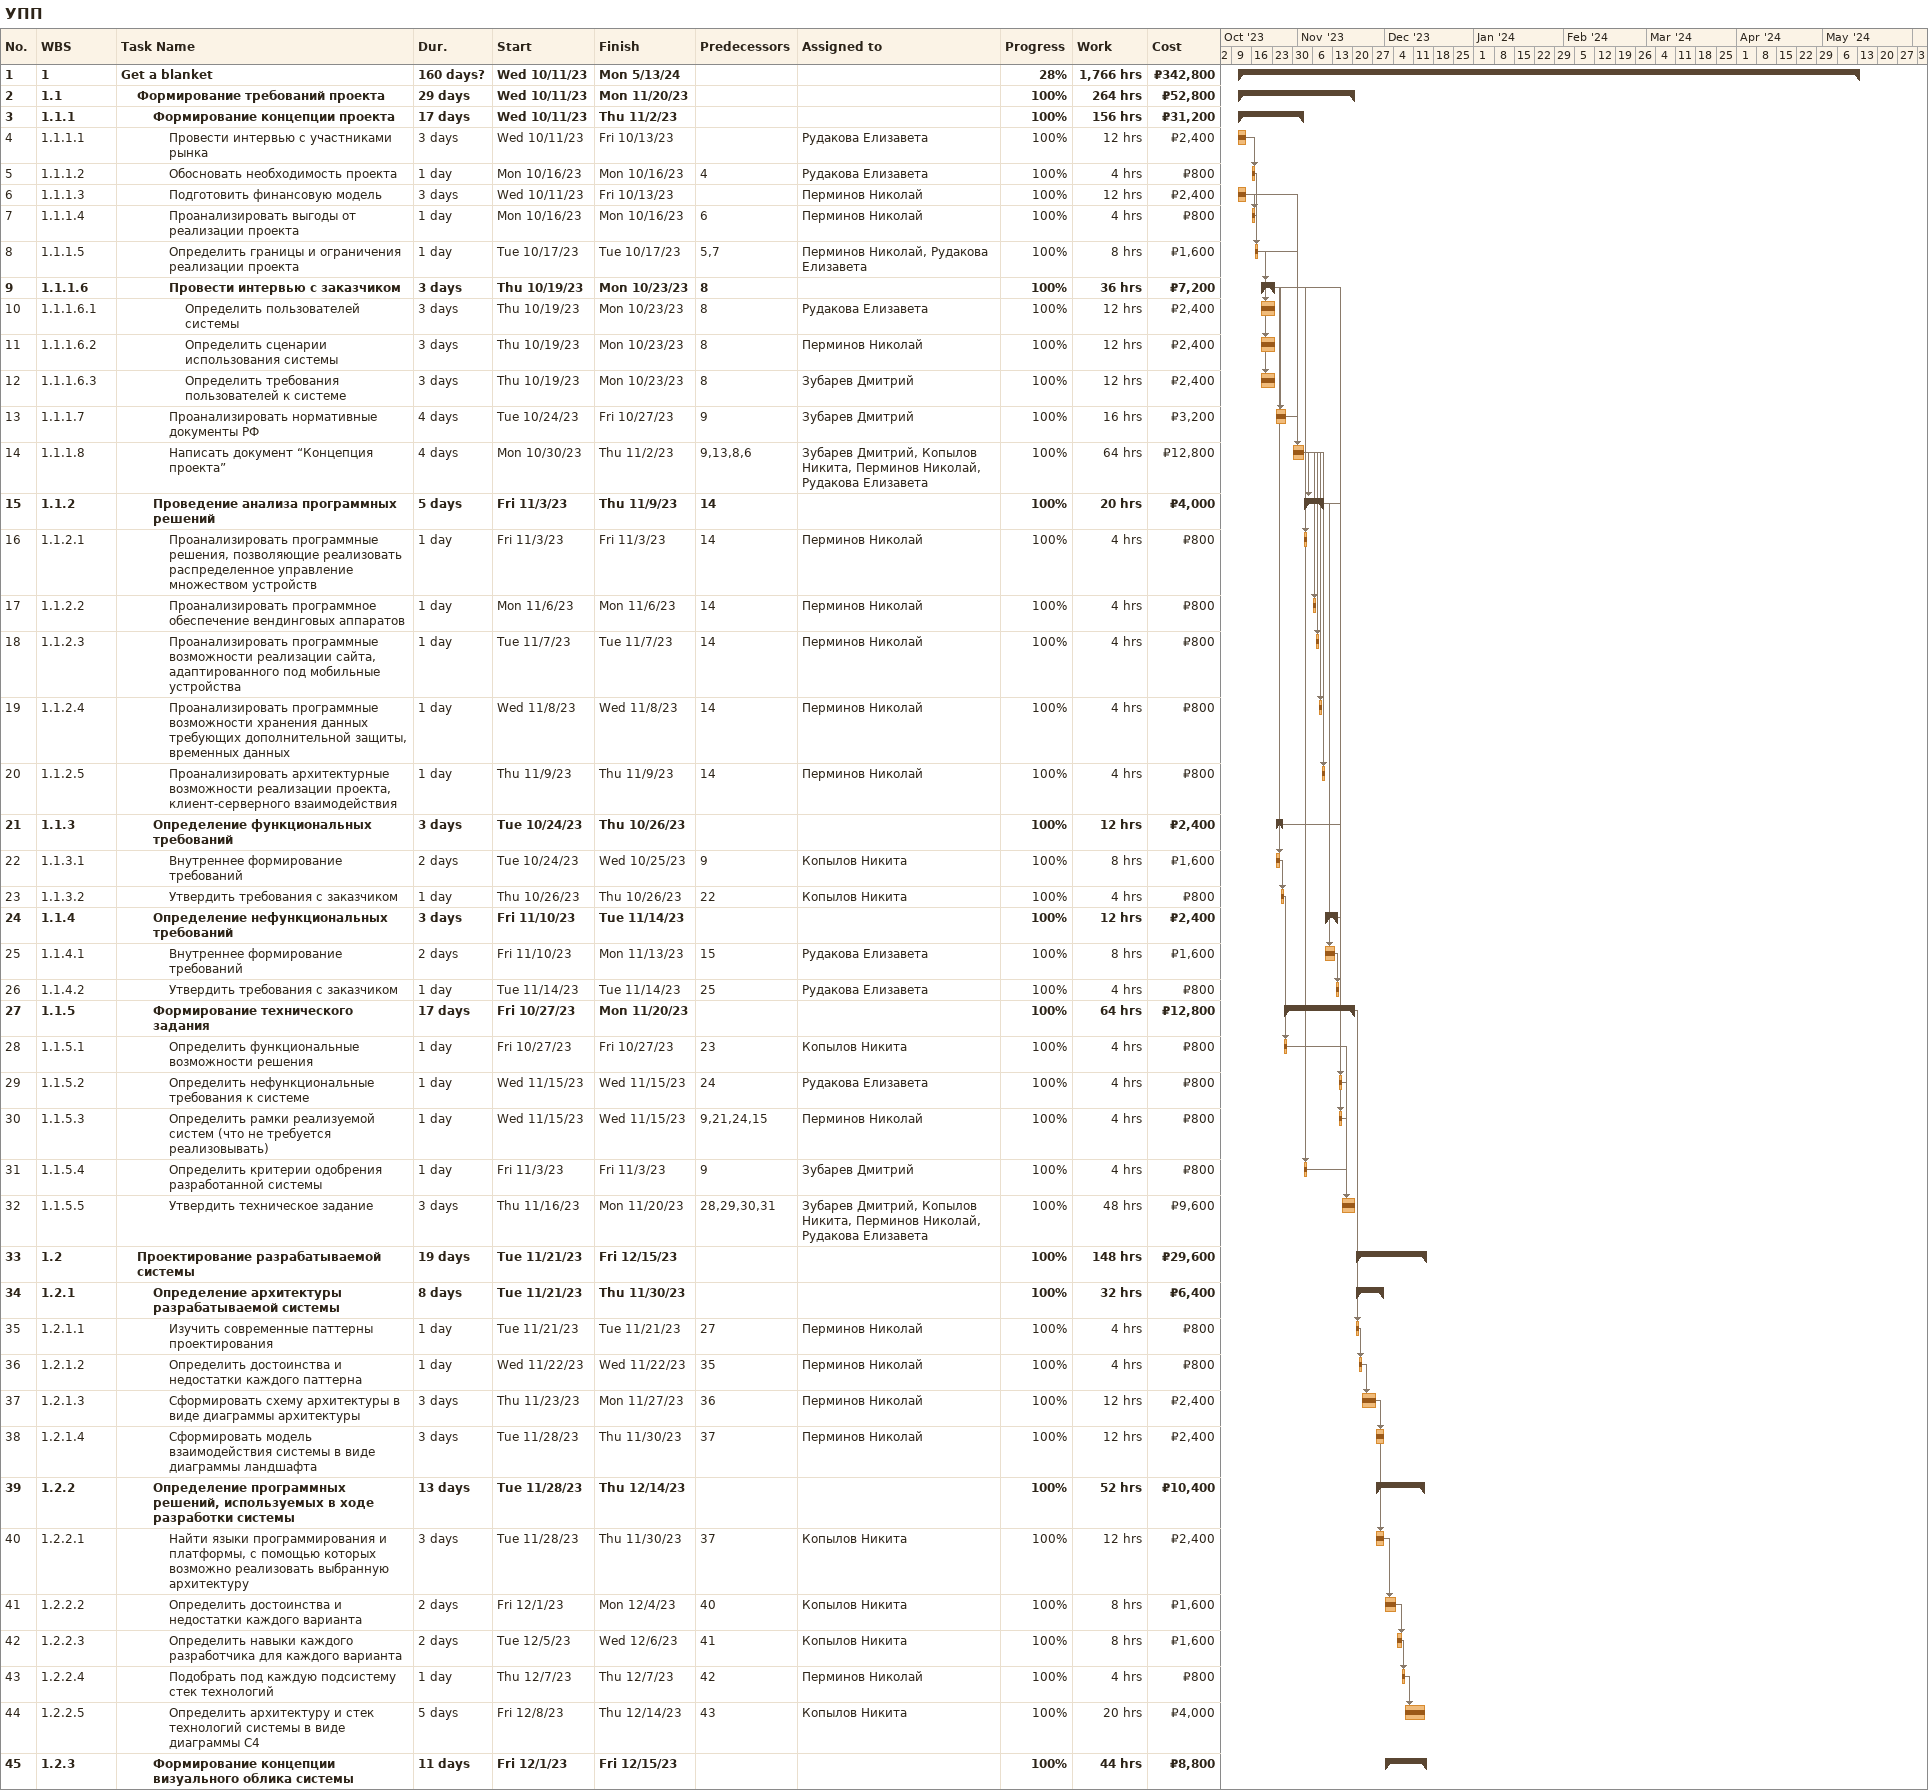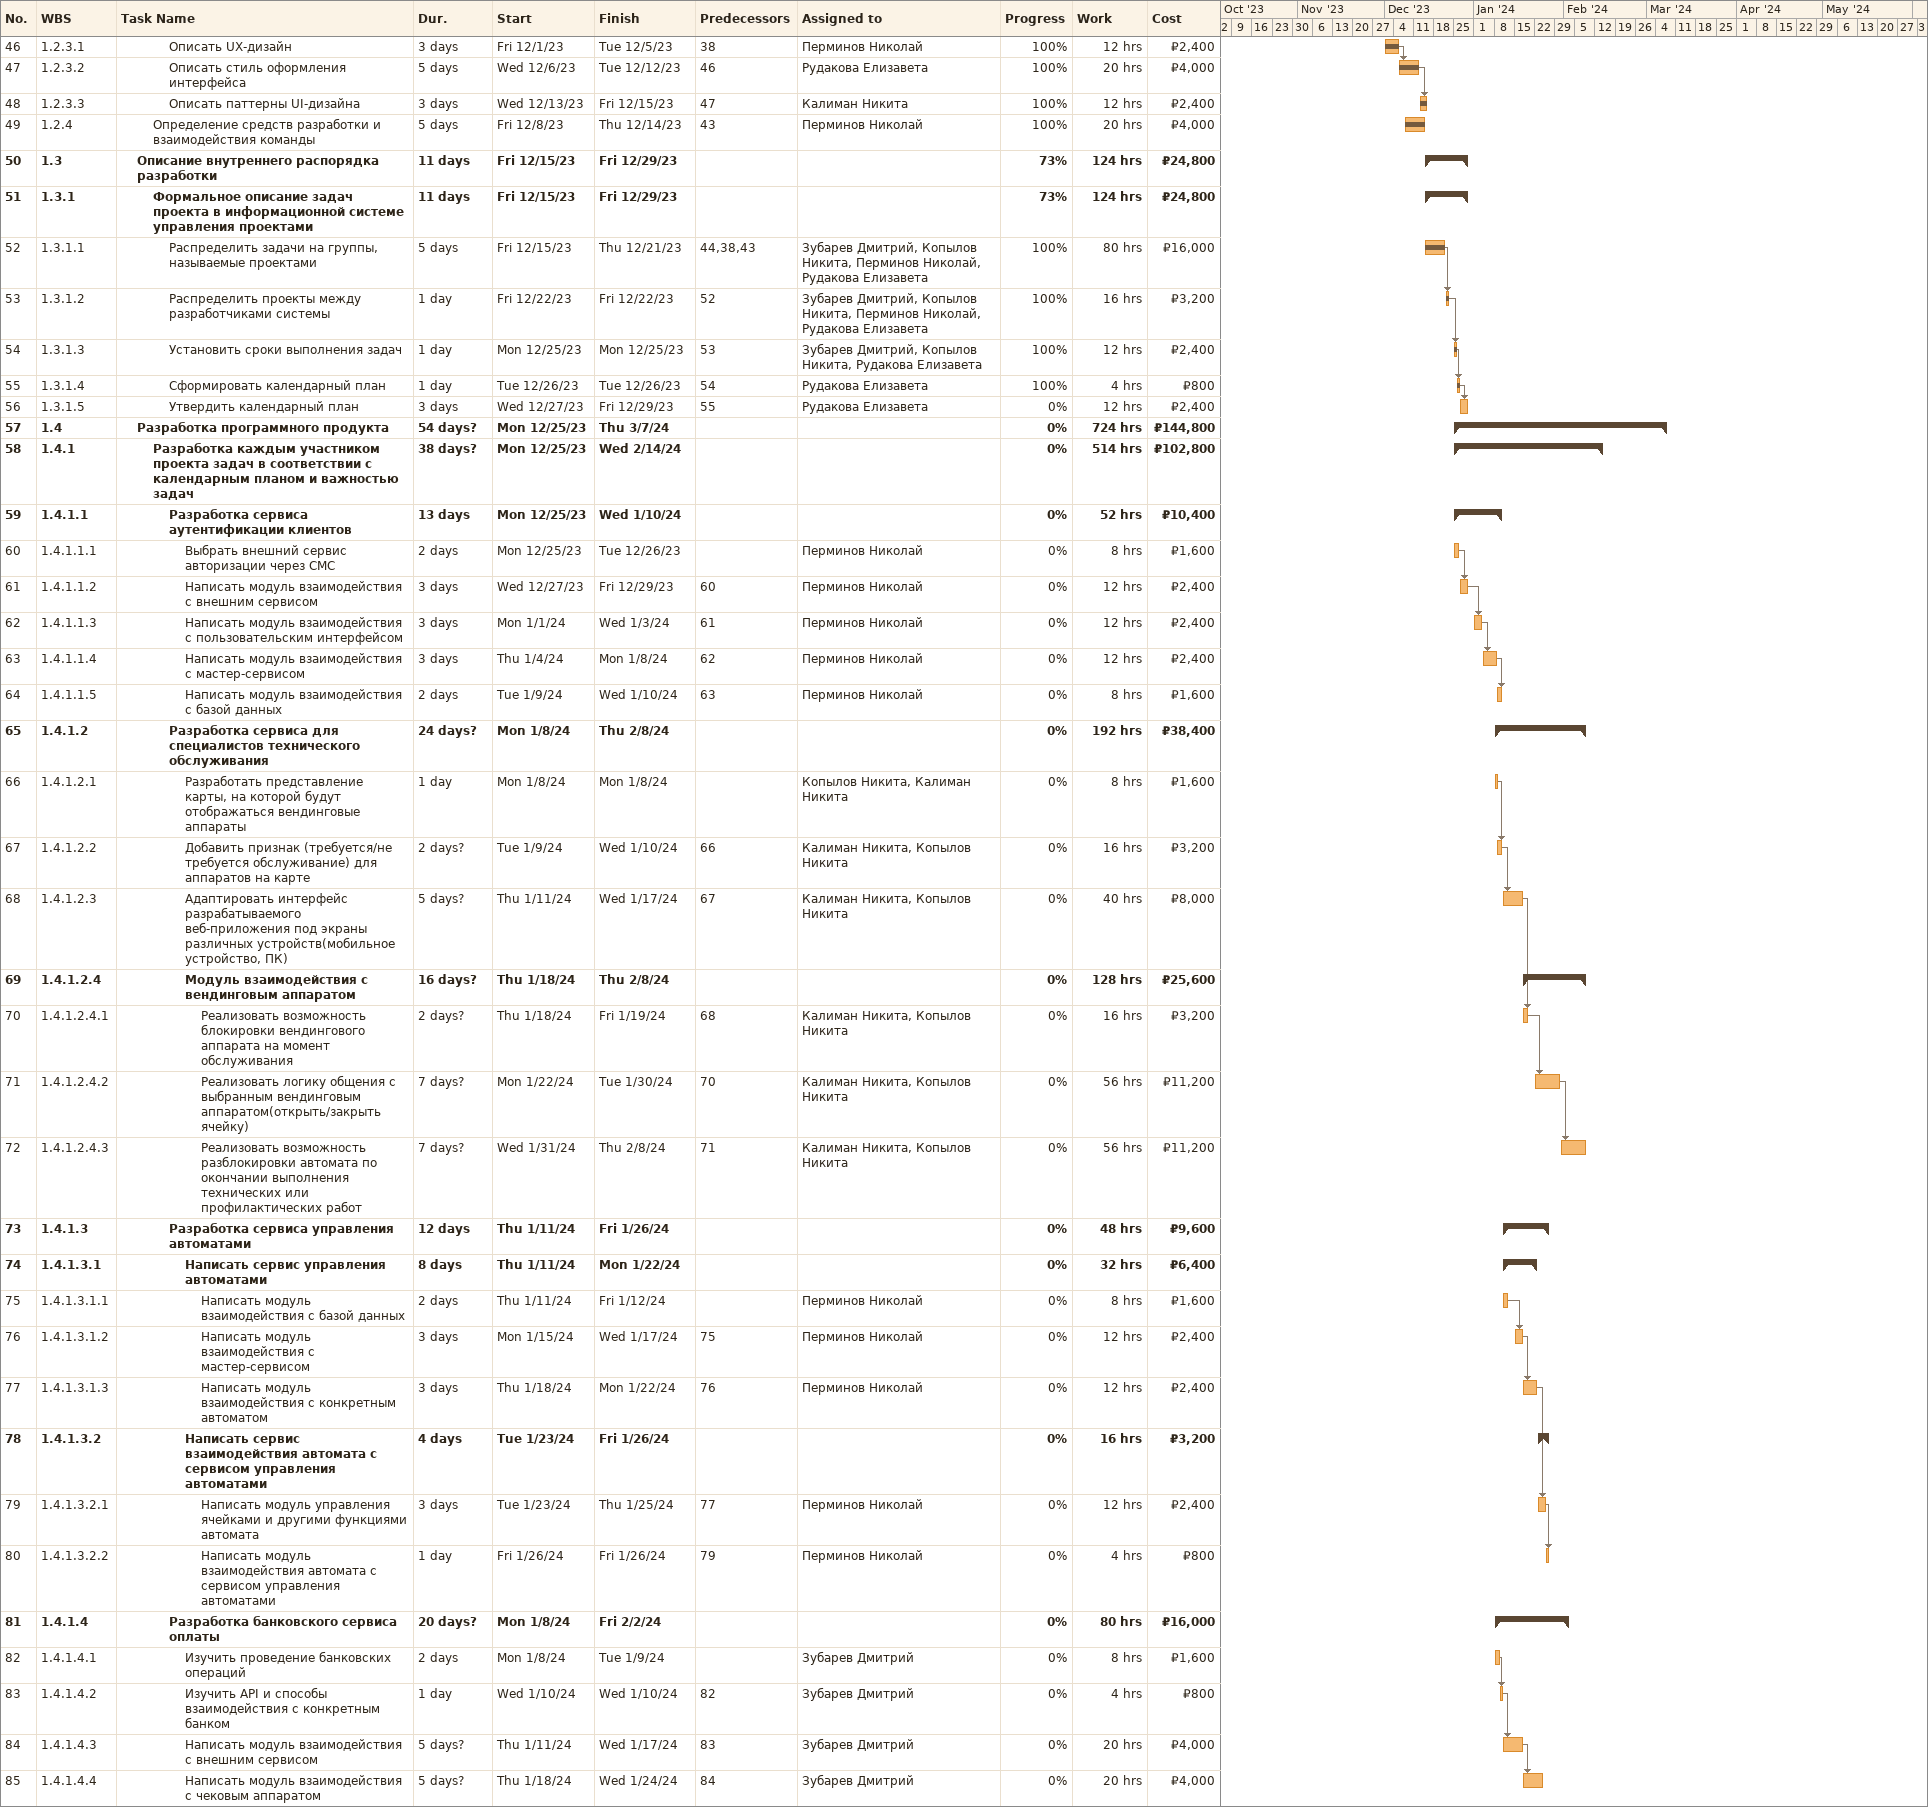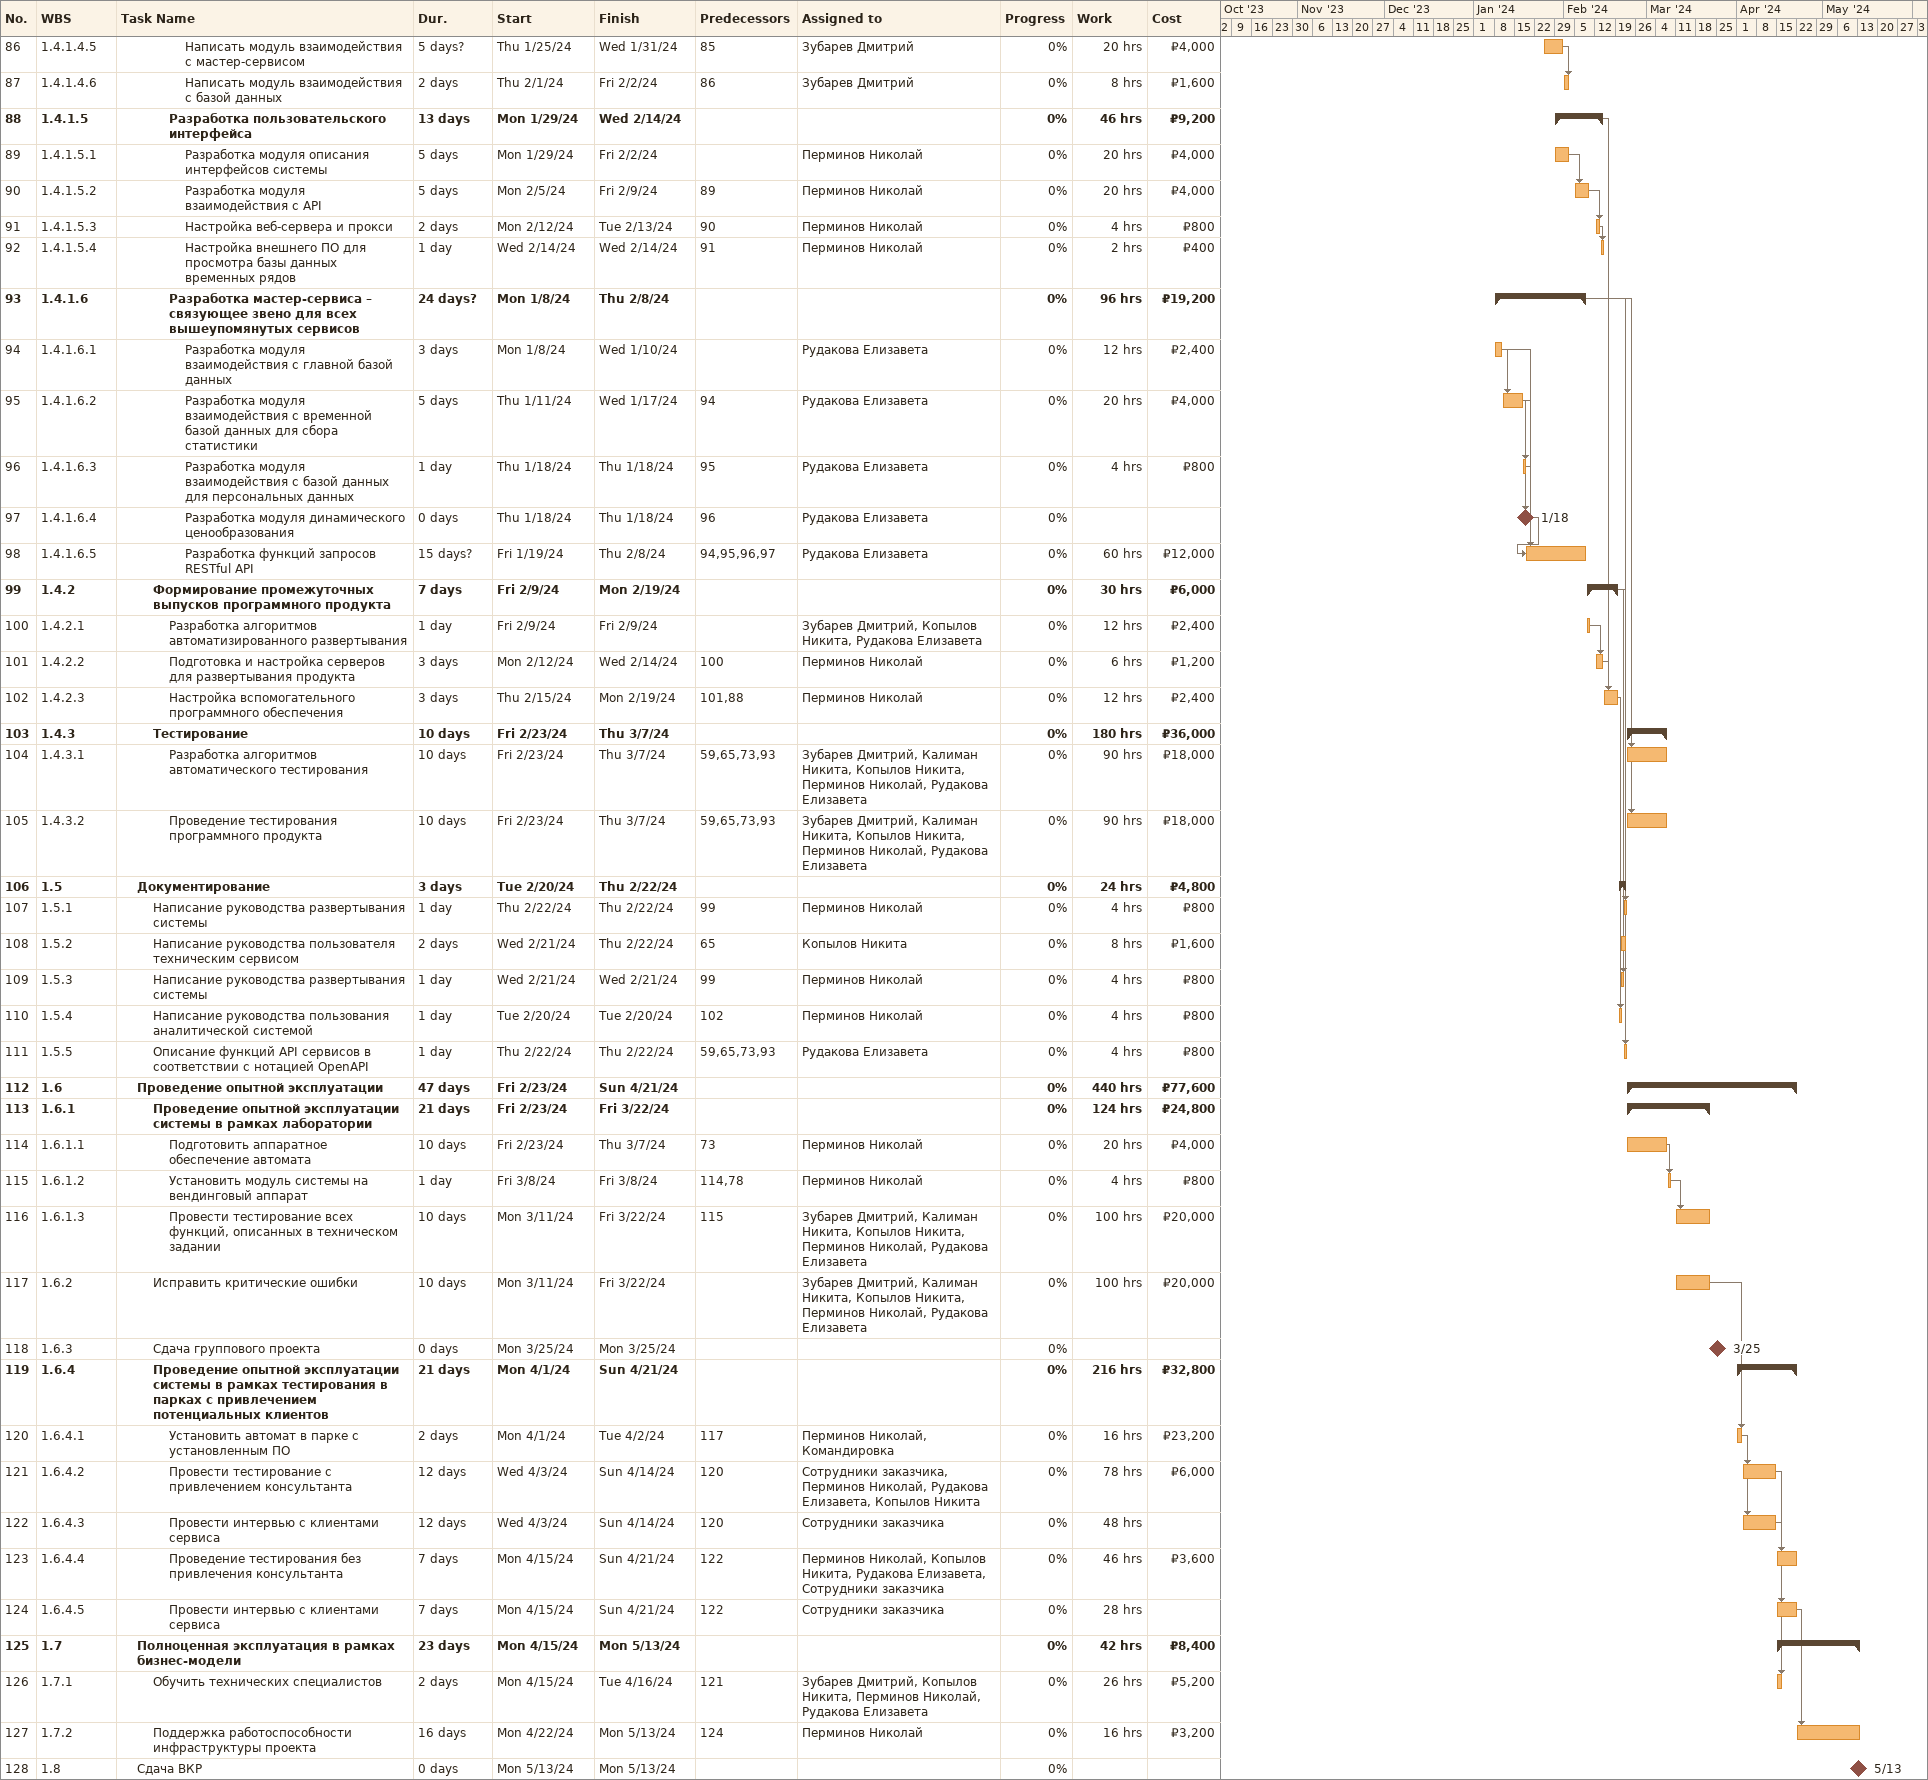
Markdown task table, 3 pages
УПП

| ID | WBS | Task | Duration | Start | Finish | Predecessors | Resources | % complete | Work (h) | Cost (₽) |
|---|---|---|---|---|---|---|---|---|---|---|
| 1 | 1 | **Get a blanket** | 160d? | 2023-10-11 | 2024-05-13 |  |  | 28 | 1766 | 342800 |
| 2 | 1.1 | **Формирование требований проекта** | 29d | 2023-10-11 | 2023-11-20 |  |  | 100 | 264 | 52800 |
| 3 | 1.1.1 | **Формирование концепции проекта** | 17d | 2023-10-11 | 2023-11-02 |  |  | 100 | 156 | 31200 |
| 4 | 1.1.1.1 | Провести интервью с участниками рынка | 3d | 2023-10-11 | 2023-10-13 |  | Рудакова Елизавета | 100 | 12 | 2400 |
| 5 | 1.1.1.2 | Обосновать необходимость проекта | 1d | 2023-10-16 | 2023-10-16 | 4 | Рудакова Елизавета | 100 | 4 | 800 |
| 6 | 1.1.1.3 | Подготовить финансовую модель | 3d | 2023-10-11 | 2023-10-13 |  | Перминов Николай | 100 | 12 | 2400 |
| 7 | 1.1.1.4 | Проанализировать выгоды от реализации проекта | 1d | 2023-10-16 | 2023-10-16 | 6 | Перминов Николай | 100 | 4 | 800 |
| 8 | 1.1.1.5 | Определить границы и ограничения реализации проекта | 1d | 2023-10-17 | 2023-10-17 | 5, 7 | Перминов Николай, Рудакова Елизавета | 100 | 8 | 1600 |
| 9 | 1.1.1.6 | **Провести интервью с заказчиком** | 3d | 2023-10-19 | 2023-10-23 | 8 |  | 100 | 36 | 7200 |
| 10 | 1.1.1.6.1 | Определить пользователей системы | 3d | 2023-10-19 | 2023-10-23 | 8 | Рудакова Елизавета | 100 | 12 | 2400 |
| 11 | 1.1.1.6.2 | Определить сценарии использования системы | 3d | 2023-10-19 | 2023-10-23 | 8 | Перминов Николай | 100 | 12 | 2400 |
| 12 | 1.1.1.6.3 | Определить требования пользователей к системе | 3d | 2023-10-19 | 2023-10-23 | 8 | Зубарев Дмитрий | 100 | 12 | 2400 |
| 13 | 1.1.1.7 | Проанализировать нормативные документы РФ | 4d | 2023-10-24 | 2023-10-27 | 9 | Зубарев Дмитрий | 100 | 16 | 3200 |
| 14 | 1.1.1.8 | Написать документ “Концепция проекта” | 4d | 2023-10-30 | 2023-11-02 | 9, 13, 8, 6 | Зубарев Дмитрий, Копылов Никита, Перминов Николай, Рудакова Елизавета | 100 | 64 | 12800 |
| 15 | 1.1.2 | **Проведение анализа программных решений** | 5d | 2023-11-03 | 2023-11-09 | 14 |  | 100 | 20 | 4000 |
| 16 | 1.1.2.1 | Проанализировать программные решения, позволяющие реализовать распределенное управление множеством устройств | 1d | 2023-11-03 | 2023-11-03 | 14 | Перминов Николай | 100 | 4 | 800 |
| 17 | 1.1.2.2 | Проанализировать программное обеспечение вендинговых аппаратов | 1d | 2023-11-06 | 2023-11-06 | 14 | Перминов Николай | 100 | 4 | 800 |
| 18 | 1.1.2.3 | Проанализировать программные возможности реализации сайта, адаптированного под мобильные устройства | 1d | 2023-11-07 | 2023-11-07 | 14 | Перминов Николай | 100 | 4 | 800 |
| 19 | 1.1.2.4 | Проанализировать программные возможности хранения данных требующих дополнительной защиты, временных данных | 1d | 2023-11-08 | 2023-11-08 | 14 | Перминов Николай | 100 | 4 | 800 |
| 20 | 1.1.2.5 | Проанализировать архитектурные возможности реализации проекта, клиент-серверного взаимодействия | 1d | 2023-11-09 | 2023-11-09 | 14 | Перминов Николай | 100 | 4 | 800 |
| 21 | 1.1.3 | **Определение функциональных требований** | 3d | 2023-10-24 | 2023-10-26 |  |  | 100 | 12 | 2400 |
| 22 | 1.1.3.1 | Внутреннее формирование требований | 2d | 2023-10-24 | 2023-10-25 | 9 | Копылов Никита | 100 | 8 | 1600 |
| 23 | 1.1.3.2 | Утвердить требования с заказчиком | 1d | 2023-10-26 | 2023-10-26 | 22 | Копылов Никита | 100 | 4 | 800 |
| 24 | 1.1.4 | **Определение нефункциональных требований** | 3d | 2023-11-10 | 2023-11-14 |  |  | 100 | 12 | 2400 |
| 25 | 1.1.4.1 | Внутреннее формирование требований | 2d | 2023-11-10 | 2023-11-13 | 15 | Рудакова Елизавета | 100 | 8 | 1600 |
| 26 | 1.1.4.2 | Утвердить требования с заказчиком | 1d | 2023-11-14 | 2023-11-14 | 25 | Рудакова Елизавета | 100 | 4 | 800 |
| 27 | 1.1.5 | **Формирование технического задания** | 17d | 2023-10-27 | 2023-11-20 |  |  | 100 | 64 | 12800 |
| 28 | 1.1.5.1 | Определить функциональные возможности решения | 1d | 2023-10-27 | 2023-10-27 | 23 | Копылов Никита | 100 | 4 | 800 |
| 29 | 1.1.5.2 | Определить нефункциональные требования к системе | 1d | 2023-11-15 | 2023-11-15 | 24 | Рудакова Елизавета | 100 | 4 | 800 |
| 30 | 1.1.5.3 | Определить рамки реализуемой систем (что не требуется реализовывать) | 1d | 2023-11-15 | 2023-11-15 | 9, 21, 24, 15 | Перминов Николай | 100 | 4 | 800 |
| 31 | 1.1.5.4 | Определить критерии одобрения разработанной системы | 1d | 2023-11-03 | 2023-11-03 | 9 | Зубарев Дмитрий | 100 | 4 | 800 |
| 32 | 1.1.5.5 | Утвердить техническое задание | 3d | 2023-11-16 | 2023-11-20 | 28, 29, 30, 31 | Зубарев Дмитрий, Копылов Никита, Перминов Николай, Рудакова Елизавета | 100 | 48 | 9600 |
| 33 | 1.2 | **Проектирование разрабатываемой системы** | 19d | 2023-11-21 | 2023-12-15 |  |  | 100 | 148 | 29600 |
| 34 | 1.2.1 | **Определение архитектуры разрабатываемой системы** | 8d | 2023-11-21 | 2023-11-30 |  |  | 100 | 32 | 6400 |
| 35 | 1.2.1.1 | Изучить современные паттерны проектирования | 1d | 2023-11-21 | 2023-11-21 | 27 | Перминов Николай | 100 | 4 | 800 |
| 36 | 1.2.1.2 | Определить достоинства и недостатки каждого паттерна | 1d | 2023-11-22 | 2023-11-22 | 35 | Перминов Николай | 100 | 4 | 800 |
| 37 | 1.2.1.3 | Сформировать схему архитектуры в виде диаграммы архитектуры | 3d | 2023-11-23 | 2023-11-27 | 36 | Перминов Николай | 100 | 12 | 2400 |
| 38 | 1.2.1.4 | Сформировать модель взаимодействия системы в виде диаграммы ландшафта | 3d | 2023-11-28 | 2023-11-30 | 37 | Перминов Николай | 100 | 12 | 2400 |
| 39 | 1.2.2 | **Определение программных решений, используемых в ходе разработки системы** | 13d | 2023-11-28 | 2023-12-14 |  |  | 100 | 52 | 10400 |
| 40 | 1.2.2.1 | Найти языки программирования и платформы, с помощью которых возможно реализовать выбранную архитектуру | 3d | 2023-11-28 | 2023-11-30 | 37 | Копылов Никита | 100 | 12 | 2400 |
| 41 | 1.2.2.2 | Определить достоинства и недостатки каждого варианта | 2d | 2023-12-01 | 2023-12-04 | 40 | Копылов Никита | 100 | 8 | 1600 |
| 42 | 1.2.2.3 | Определить навыки каждого разработчика для каждого варианта | 2d | 2023-12-05 | 2023-12-06 | 41 | Копылов Никита | 100 | 8 | 1600 |
| 43 | 1.2.2.4 | Подобрать под каждую подсистему стек технологий | 1d | 2023-12-07 | 2023-12-07 | 42 | Перминов Николай | 100 | 4 | 800 |
| 44 | 1.2.2.5 | Определить архитектуру и стек технологий системы в виде диаграммы С4 | 5d | 2023-12-08 | 2023-12-14 | 43 | Копылов Никита | 100 | 20 | 4000 |
| 45 | 1.2.3 | **Формирование концепции визуального облика системы** | 11d | 2023-12-01 | 2023-12-15 |  |  | 100 | 44 | 8800 |
| 46 | 1.2.3.1 | Описать UX-дизайн | 3d | 2023-12-01 | 2023-12-05 | 38 | Перминов Николай | 100 | 12 | 2400 |
| 47 | 1.2.3.2 | Описать стиль оформления интерфейса | 5d | 2023-12-06 | 2023-12-12 | 46 | Рудакова Елизавета | 100 | 20 | 4000 |
| 48 | 1.2.3.3 | Описать паттерны UI-дизайна | 3d | 2023-12-13 | 2023-12-15 | 47 | Калиман Никита | 100 | 12 | 2400 |
| 49 | 1.2.4 | Определение средств разработки и взаимодействия команды | 5d | 2023-12-08 | 2023-12-14 | 43 | Перминов Николай | 100 | 20 | 4000 |
| 50 | 1.3 | **Описание внутреннего распорядка разработки** | 11d | 2023-12-15 | 2023-12-29 |  |  | 73 | 124 | 24800 |
| 51 | 1.3.1 | **Формальное описание задач проекта в информационной системе управления проектами** | 11d | 2023-12-15 | 2023-12-29 |  |  | 73 | 124 | 24800 |
| 52 | 1.3.1.1 | Распределить задачи на группы, называемые проектами | 5d | 2023-12-15 | 2023-12-21 | 44, 38, 43 | Зубарев Дмитрий, Копылов Никита, Перминов Николай, Рудакова Елизавета | 100 | 80 | 16000 |
| 53 | 1.3.1.2 | Распределить проекты между разработчиками системы | 1d | 2023-12-22 | 2023-12-22 | 52 | Зубарев Дмитрий, Копылов Никита, Перминов Николай, Рудакова Елизавета | 100 | 16 | 3200 |
| 54 | 1.3.1.3 | Установить сроки выполнения задач | 1d | 2023-12-25 | 2023-12-25 | 53 | Зубарев Дмитрий, Копылов Никита, Рудакова Елизавета | 100 | 12 | 2400 |
| 55 | 1.3.1.4 | Сформировать календарный план | 1d | 2023-12-26 | 2023-12-26 | 54 | Рудакова Елизавета | 100 | 4 | 800 |
| 56 | 1.3.1.5 | Утвердить календарный план | 3d | 2023-12-27 | 2023-12-29 | 55 | Рудакова Елизавета | 0 | 12 | 2400 |
| 57 | 1.4 | **Разработка программного продукта** | 54d? | 2023-12-25 | 2024-03-07 |  |  | 0 | 724 | 144800 |
| 58 | 1.4.1 | **Разработка каждым участником проекта задач в соответствии с календарным планом и важностью задач** | 38d? | 2023-12-25 | 2024-02-14 |  |  | 0 | 514 | 102800 |
| 59 | 1.4.1.1 | **Разработка сервиса аутентификации клиентов** | 13d | 2023-12-25 | 2024-01-10 |  |  | 0 | 52 | 10400 |
| 60 | 1.4.1.1.1 | Выбрать внешний сервис авторизации через СМС | 2d | 2023-12-25 | 2023-12-26 |  | Перминов Николай | 0 | 8 | 1600 |
| 61 | 1.4.1.1.2 | Написать модуль взаимодействия с внешним сервисом | 3d | 2023-12-27 | 2023-12-29 | 60 | Перминов Николай | 0 | 12 | 2400 |
| 62 | 1.4.1.1.3 | Написать модуль взаимодействия с пользовательским интерфейсом | 3d | 2024-01-01 | 2024-01-03 | 61 | Перминов Николай | 0 | 12 | 2400 |
| 63 | 1.4.1.1.4 | Написать модуль взаимодействия с мастер-сервисом | 3d | 2024-01-04 | 2024-01-08 | 62 | Перминов Николай | 0 | 12 | 2400 |
| 64 | 1.4.1.1.5 | Написать модуль взаимодействия с базой данных | 2d | 2024-01-09 | 2024-01-10 | 63 | Перминов Николай | 0 | 8 | 1600 |
| 65 | 1.4.1.2 | **Разработка сервиса для специалистов технического обслуживания** | 24d? | 2024-01-08 | 2024-02-08 |  |  | 0 | 192 | 38400 |
| 66 | 1.4.1.2.1 | Разработать представление карты, на которой будут отображаться вендинговые аппараты | 1d | 2024-01-08 | 2024-01-08 |  | Копылов Никита, Калиман Никита | 0 | 8 | 1600 |
| 67 | 1.4.1.2.2 | Добавить признак (требуется/не требуется обслуживание) для аппаратов на карте | 2d? | 2024-01-09 | 2024-01-10 | 66 | Калиман Никита, Копылов Никита | 0 | 16 | 3200 |
| 68 | 1.4.1.2.3 | Адаптировать интерфейс разрабатываемого веб-приложения под экраны различных устройств(мобильное устройство, ПК) | 5d? | 2024-01-11 | 2024-01-17 | 67 | Калиман Никита, Копылов Никита | 0 | 40 | 8000 |
| 69 | 1.4.1.2.4 | **Модуль взаимодействия с вендинговым аппаратом** | 16d? | 2024-01-18 | 2024-02-08 |  |  | 0 | 128 | 25600 |
| 70 | 1.4.1.2.4.1 | Реализовать возможность блокировки вендингового аппарата на момент обслуживания | 2d? | 2024-01-18 | 2024-01-19 | 68 | Калиман Никита, Копылов Никита | 0 | 16 | 3200 |
| 71 | 1.4.1.2.4.2 | Реализовать логику общения с выбранным вендинговым аппаратом(открыть/закрыть ячейку) | 7d? | 2024-01-22 | 2024-01-30 | 70 | Калиман Никита, Копылов Никита | 0 | 56 | 11200 |
| 72 | 1.4.1.2.4.3 | Реализовать возможность разблокировки автомата по окончании выполнения технических или профилактических работ | 7d? | 2024-01-31 | 2024-02-08 | 71 | Калиман Никита, Копылов Никита | 0 | 56 | 11200 |
| 73 | 1.4.1.3 | **Разработка сервиса управления автоматами** | 12d | 2024-01-11 | 2024-01-26 |  |  | 0 | 48 | 9600 |
| 74 | 1.4.1.3.1 | **Написать сервис управления автоматами** | 8d | 2024-01-11 | 2024-01-22 |  |  | 0 | 32 | 6400 |
| 75 | 1.4.1.3.1.1 | Написать модуль взаимодействия с базой данных | 2d | 2024-01-11 | 2024-01-12 |  | Перминов Николай | 0 | 8 | 1600 |
| 76 | 1.4.1.3.1.2 | Написать модуль взаимодействия с мастер-сервисом | 3d | 2024-01-15 | 2024-01-17 | 75 | Перминов Николай | 0 | 12 | 2400 |
| 77 | 1.4.1.3.1.3 | Написать модуль взаимодействия с конкретным автоматом | 3d | 2024-01-18 | 2024-01-22 | 76 | Перминов Николай | 0 | 12 | 2400 |
| 78 | 1.4.1.3.2 | **Написать сервис взаимодействия автомата с сервисом управления автоматами** | 4d | 2024-01-23 | 2024-01-26 |  |  | 0 | 16 | 3200 |
| 79 | 1.4.1.3.2.1 | Написать модуль управления ячейками и другими функциями автомата | 3d | 2024-01-23 | 2024-01-25 | 77 | Перминов Николай | 0 | 12 | 2400 |
| 80 | 1.4.1.3.2.2 | Написать модуль взаимодействия автомата с сервисом управления автоматами | 1d | 2024-01-26 | 2024-01-26 | 79 | Перминов Николай | 0 | 4 | 800 |
| 81 | 1.4.1.4 | **Разработка банковского сервиса оплаты** | 20d? | 2024-01-08 | 2024-02-02 |  |  | 0 | 80 | 16000 |
| 82 | 1.4.1.4.1 | Изучить проведение банковских операций | 2d | 2024-01-08 | 2024-01-09 |  | Зубарев Дмитрий | 0 | 8 | 1600 |
| 83 | 1.4.1.4.2 | Изучить API и способы взаимодействия с конкретным банком | 1d | 2024-01-10 | 2024-01-10 | 82 | Зубарев Дмитрий | 0 | 4 | 800 |
| 84 | 1.4.1.4.3 | Написать модуль взаимодействия с внешним сервисом | 5d? | 2024-01-11 | 2024-01-17 | 83 | Зубарев Дмитрий | 0 | 20 | 4000 |
| 85 | 1.4.1.4.4 | Написать модуль взаимодействия с чековым аппаратом | 5d? | 2024-01-18 | 2024-01-24 | 84 | Зубарев Дмитрий | 0 | 20 | 4000 |
| 86 | 1.4.1.4.5 | Написать модуль взаимодействия с мастер-сервисом | 5d? | 2024-01-25 | 2024-01-31 | 85 | Зубарев Дмитрий | 0 | 20 | 4000 |
| 87 | 1.4.1.4.6 | Написать модуль взаимодействия с базой данных | 2d | 2024-02-01 | 2024-02-02 | 86 | Зубарев Дмитрий | 0 | 8 | 1600 |
| 88 | 1.4.1.5 | **Разработка пользовательского интерфейса** | 13d | 2024-01-29 | 2024-02-14 |  |  | 0 | 46 | 9200 |
| 89 | 1.4.1.5.1 | Разработка модуля описания интерфейсов системы | 5d | 2024-01-29 | 2024-02-02 |  | Перминов Николай | 0 | 20 | 4000 |
| 90 | 1.4.1.5.2 | Разработка модуля взаимодействия с API | 5d | 2024-02-05 | 2024-02-09 | 89 | Перминов Николай | 0 | 20 | 4000 |
| 91 | 1.4.1.5.3 | Настройка веб-сервера и прокси | 2d | 2024-02-12 | 2024-02-13 | 90 | Перминов Николай | 0 | 4 | 800 |
| 92 | 1.4.1.5.4 | Настройка внешнего ПО для просмотра базы данных временных рядов | 1d | 2024-02-14 | 2024-02-14 | 91 | Перминов Николай | 0 | 2 | 400 |
| 93 | 1.4.1.6 | **Разработка мастер-сервиса – связующее звено для всех вышеупомянутых сервисов** | 24d? | 2024-01-08 | 2024-02-08 |  |  | 0 | 96 | 19200 |
| 94 | 1.4.1.6.1 | Разработка модуля взаимодействия с главной базой данных | 3d | 2024-01-08 | 2024-01-10 |  | Рудакова Елизавета | 0 | 12 | 2400 |
| 95 | 1.4.1.6.2 | Разработка модуля взаимодействия с временной базой данных для сбора статистики | 5d | 2024-01-11 | 2024-01-17 | 94 | Рудакова Елизавета | 0 | 20 | 4000 |
| 96 | 1.4.1.6.3 | Разработка модуля взаимодействия с базой данных для персональных данных | 1d | 2024-01-18 | 2024-01-18 | 95 | Рудакова Елизавета | 0 | 4 | 800 |
| 97 | 1.4.1.6.4 | Разработка модуля динамического ценообразования | 0d | 2024-01-18 | 2024-01-18 | 96 | Рудакова Елизавета | 0 |  |  |
| 98 | 1.4.1.6.5 | Разработка функций запросов RESTful API | 15d? | 2024-01-19 | 2024-02-08 | 94, 95, 96, 97 | Рудакова Елизавета | 0 | 60 | 12000 |
| 99 | 1.4.2 | **Формирование промежуточных выпусков программного продукта** | 7d | 2024-02-09 | 2024-02-19 |  |  | 0 | 30 | 6000 |
| 100 | 1.4.2.1 | Разработка алгоритмов автоматизированного развертывания | 1d | 2024-02-09 | 2024-02-09 |  | Зубарев Дмитрий, Копылов Никита, Рудакова Елизавета | 0 | 12 | 2400 |
| 101 | 1.4.2.2 | Подготовка и настройка серверов для развертывания продукта | 3d | 2024-02-12 | 2024-02-14 | 100 | Перминов Николай | 0 | 6 | 1200 |
| 102 | 1.4.2.3 | Настройка вспомогательного программного обеспечения | 3d | 2024-02-15 | 2024-02-19 | 101, 88 | Перминов Николай | 0 | 12 | 2400 |
| 103 | 1.4.3 | **Тестирование** | 10d | 2024-02-23 | 2024-03-07 |  |  | 0 | 180 | 36000 |
| 104 | 1.4.3.1 | Разработка алгоритмов автоматического тестирования | 10d | 2024-02-23 | 2024-03-07 | 59, 65, 73, 93 | Зубарев Дмитрий, Калиман Никита, Копылов Никита, Перминов Николай, Рудакова Елизавета | 0 | 90 | 18000 |
| 105 | 1.4.3.2 | Проведение тестирования программного продукта | 10d | 2024-02-23 | 2024-03-07 | 59, 65, 73, 93 | Зубарев Дмитрий, Калиман Никита, Копылов Никита, Перминов Николай, Рудакова Елизавета | 0 | 90 | 18000 |
| 106 | 1.5 | **Документирование** | 3d | 2024-02-20 | 2024-02-22 |  |  | 0 | 24 | 4800 |
| 107 | 1.5.1 | Написание руководства развертывания системы | 1d | 2024-02-22 | 2024-02-22 | 99 | Перминов Николай | 0 | 4 | 800 |
| 108 | 1.5.2 | Написание руководства пользователя техническим сервисом | 2d | 2024-02-21 | 2024-02-22 | 65 | Копылов Никита | 0 | 8 | 1600 |
| 109 | 1.5.3 | Написание руководства развертывания системы | 1d | 2024-02-21 | 2024-02-21 | 99 | Перминов Николай | 0 | 4 | 800 |
| 110 | 1.5.4 | Написание руководства пользования аналитической системой | 1d | 2024-02-20 | 2024-02-20 | 102 | Перминов Николай | 0 | 4 | 800 |
| 111 | 1.5.5 | Описание функций API сервисов в соответствии с нотацией OpenAPI | 1d | 2024-02-22 | 2024-02-22 | 59, 65, 73, 93 | Рудакова Елизавета | 0 | 4 | 800 |
| 112 | 1.6 | **Проведение опытной эксплуатации** | 47d | 2024-02-23 | 2024-04-21 |  |  | 0 | 440 | 77600 |
| 113 | 1.6.1 | **Проведение опытной эксплуатации системы в рамках лаборатории** | 21d | 2024-02-23 | 2024-03-22 |  |  | 0 | 124 | 24800 |
| 114 | 1.6.1.1 | Подготовить аппаратное обеспечение автомата | 10d | 2024-02-23 | 2024-03-07 | 73 | Перминов Николай | 0 | 20 | 4000 |
| 115 | 1.6.1.2 | Установить модуль системы на вендинговый аппарат | 1d | 2024-03-08 | 2024-03-08 | 114, 78 | Перминов Николай | 0 | 4 | 800 |
| 116 | 1.6.1.3 | Провести тестирование всех функций, описанных в техническом задании | 10d | 2024-03-11 | 2024-03-22 | 115 | Зубарев Дмитрий, Калиман Никита, Копылов Никита, Перминов Николай, Рудакова Елизавета | 0 | 100 | 20000 |
| 117 | 1.6.2 | Исправить критические ошибки | 10d | 2024-03-11 | 2024-03-22 |  | Зубарев Дмитрий, Калиман Никита, Копылов Никита, Перминов Николай, Рудакова Елизавета | 0 | 100 | 20000 |
| 118 | 1.6.3 | Сдача группового проекта | 0d | 2024-03-25 | 2024-03-25 |  |  | 0 |  |  |
| 119 | 1.6.4 | **Проведение опытной эксплуатации системы в рамках тестирования в парках с привлечением потенциальных клиентов** | 21d | 2024-04-01 | 2024-04-21 |  |  | 0 | 216 | 32800 |
| 120 | 1.6.4.1 | Установить автомат в парке с установленным ПО | 2d | 2024-04-01 | 2024-04-02 | 117 | Перминов Николай, Командировка | 0 | 16 | 23200 |
| 121 | 1.6.4.2 | Провести тестирование с привлечением консультанта | 12d | 2024-04-03 | 2024-04-14 | 120 | Сотрудники заказчика, Перминов Николай, Рудакова Елизавета, Копылов Никита | 0 | 78 | 6000 |
| 122 | 1.6.4.3 | Провести интервью с клиентами сервиса | 12d | 2024-04-03 | 2024-04-14 | 120 | Сотрудники заказчика | 0 | 48 |  |
| 123 | 1.6.4.4 | Проведение тестирования без привлечения консультанта | 7d | 2024-04-15 | 2024-04-21 | 122 | Перминов Николай, Копылов Никита, Рудакова Елизавета, Сотрудники заказчика | 0 | 46 | 3600 |
| 124 | 1.6.4.5 | Провести интервью с клиентами сервиса | 7d | 2024-04-15 | 2024-04-21 | 122 | Сотрудники заказчика | 0 | 28 |  |
| 125 | 1.7 | **Полноценная эксплуатация в рамках бизнес-модели** | 23d | 2024-04-15 | 2024-05-13 |  |  | 0 | 42 | 8400 |
| 126 | 1.7.1 | Обучить технических специалистов | 2d | 2024-04-15 | 2024-04-16 | 121 | Зубарев Дмитрий, Копылов Никита, Перминов Николай, Рудакова Елизавета | 0 | 26 | 5200 |
| 127 | 1.7.2 | Поддержка работоспособности инфраструктуры проекта | 16d | 2024-04-22 | 2024-05-13 | 124 | Перминов Николай | 0 | 16 | 3200 |
| 128 | 1.8 | Сдача ВКР | 0d | 2024-05-13 | 2024-05-13 |  |  | 0 |  |  |
